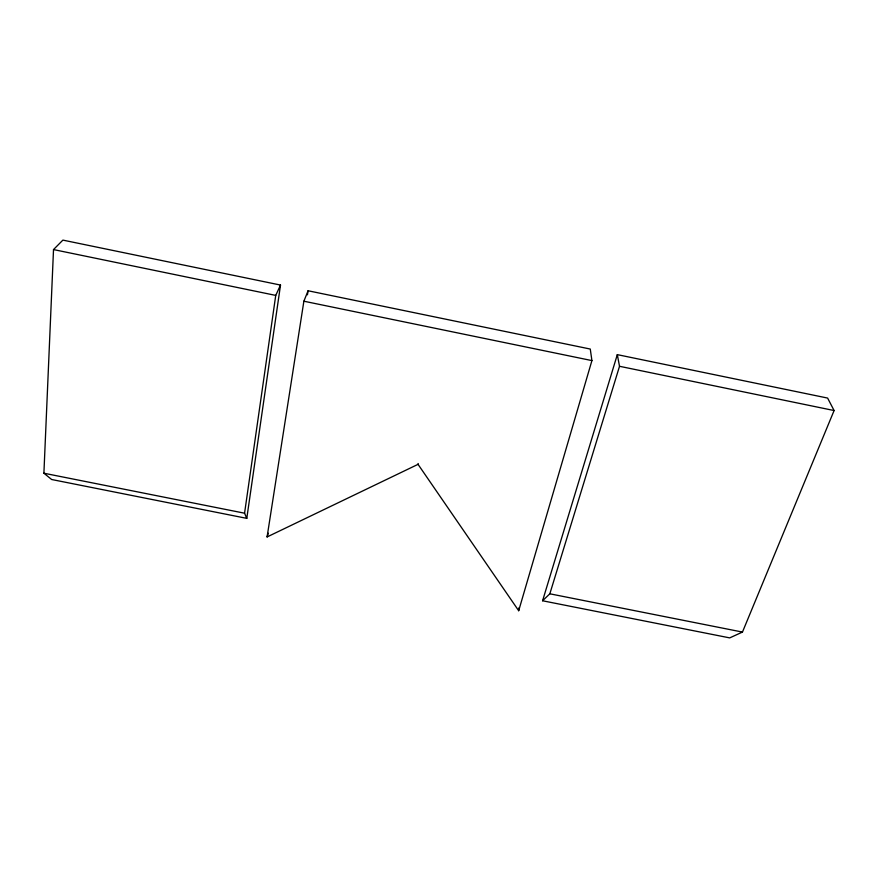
<?xml version="1.0" encoding="UTF-8"?>
<svg xmlns="http://www.w3.org/2000/svg" width="878" height="878" viewBox="0 0 878 878"><rect width="100%" height="100%" fill="white"/><g stroke="black" fill="none" stroke-linecap="round" stroke-linejoin="round"><path stroke-width="1.32" d="M43.9 473.22L53.514 249.571L62.887 240.111L280.51 285.065L246.784 518.36L51.659 479.509L43.9 473.22L244.567 513.202L246.784 518.36M418.038 464.341L267.088 536.952L303.876 301.209L308.079 290.761L590.268 349.049L591.915 360.595L518.689 610.726L418.038 464.341L418.147 463.518M244.567 513.202L275.736 295.403L280.51 285.065M307.443 294.81L308.079 290.761M542.582 600.771L617.311 354.635L827.614 398.074L834.1 410.542L742.459 632.072L729.717 637.889L542.582 600.771L549.837 593.802L619.517 366.291L617.311 354.635M267.088 536.952L268.306 533.22M549.837 593.802L742.459 632.072M53.514 249.571L275.736 295.403M303.876 301.209L591.915 360.595M619.517 366.291L834.1 410.542M518.657 608.048L518.689 610.726"/></g></svg>
